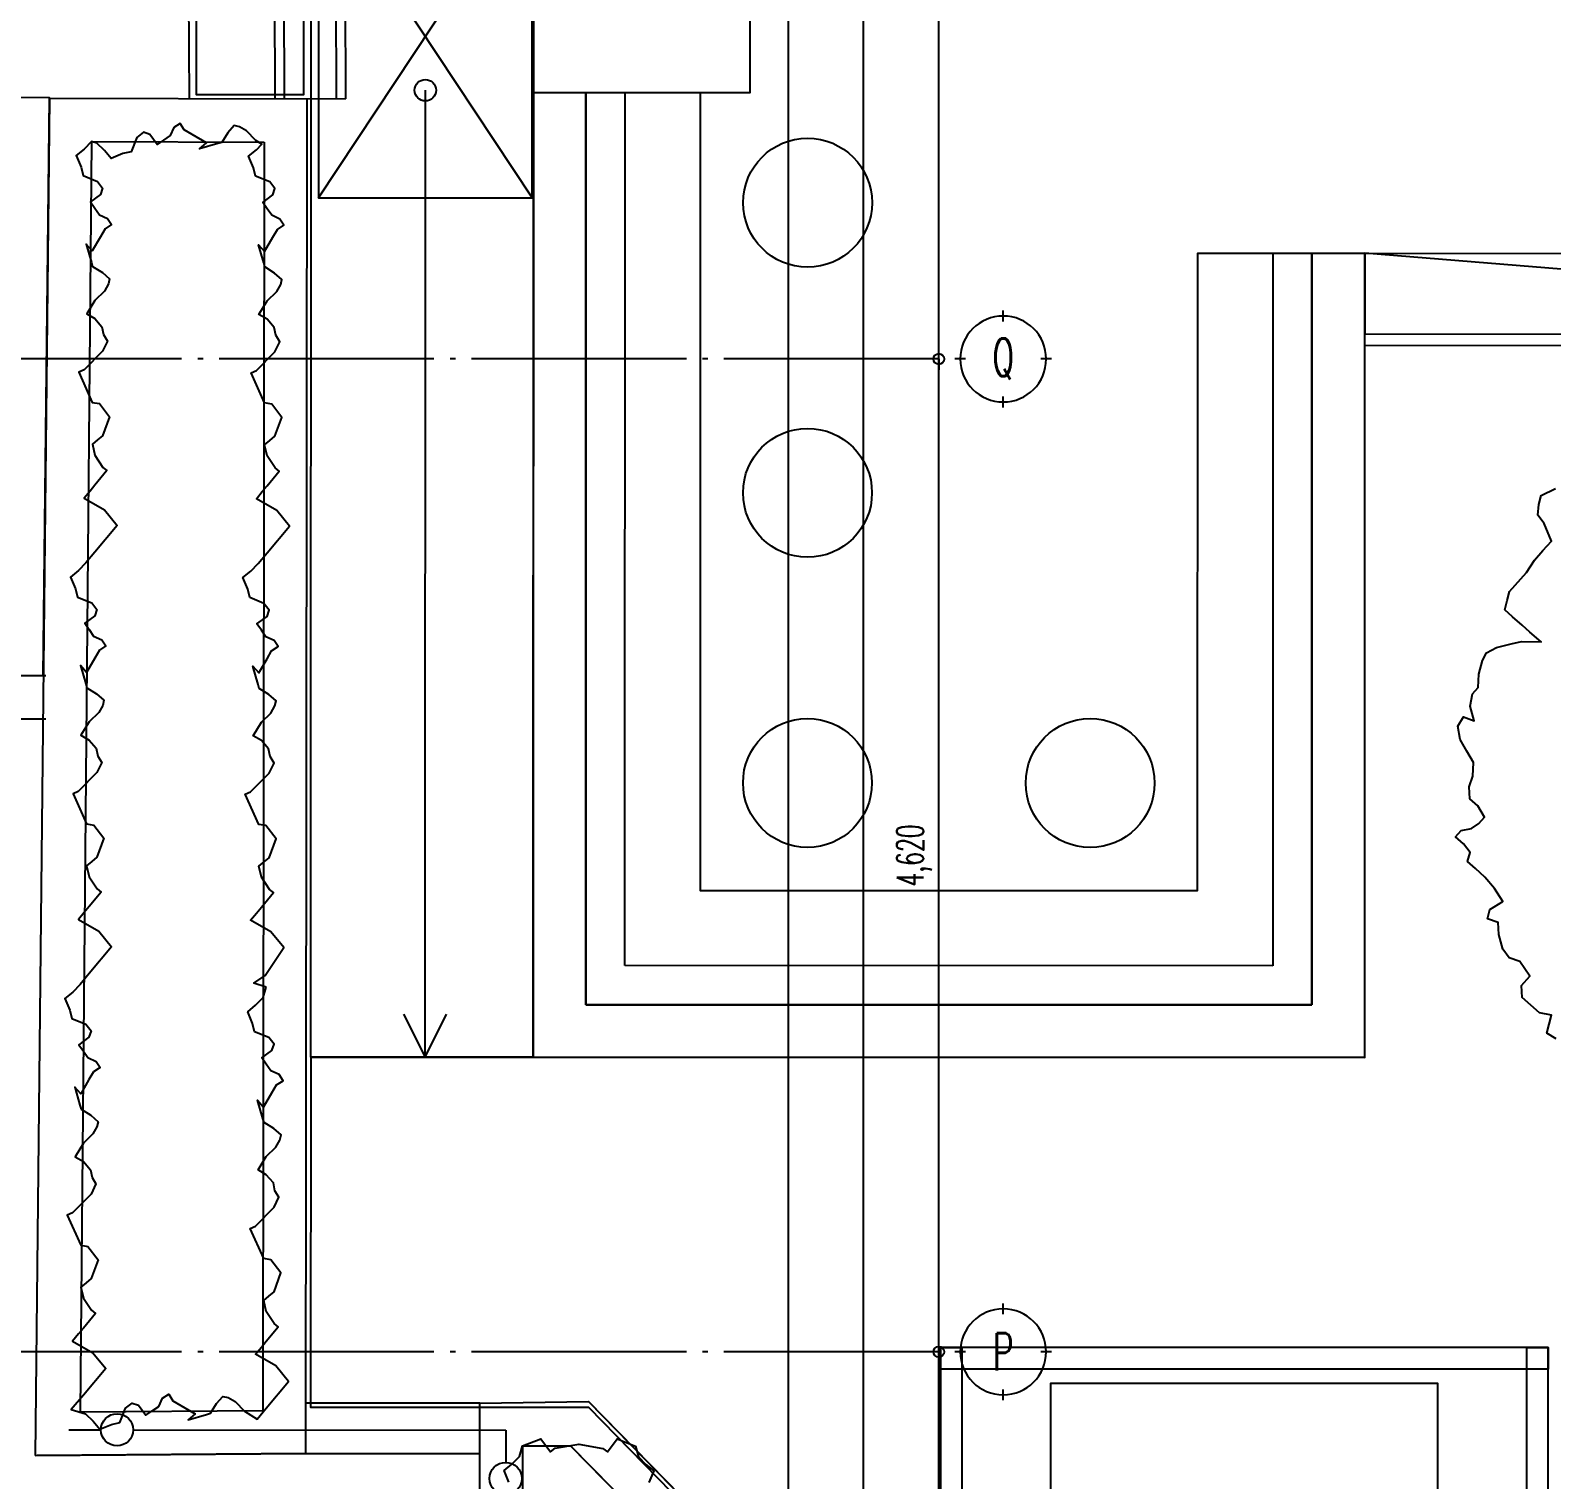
# Model space of a CAD drawing. Header units: millimetres. Extents: x -67913 to 128525, y -54442 to 63422.
# Drawn here: x 33471 to 40553, y 27556 to 34299 of the extents above; entities that cross this region are included whole.
import ezdxf
from ezdxf import colors
from ezdxf.entities.mleader import LeaderData, LeaderLine
from ezdxf.enums import TextEntityAlignment as Align
from ezdxf.math import Vec2, Vec3

# ---------------------------------------------------------------- set-up
doc = ezdxf.new("R2010")
doc.units = ezdxf.units.MM
doc.header["$LTSCALE"] = 500
doc.header["$PDMODE"] = 35
doc.linetypes.add('AXIS', pattern=[2.35, 2, -0.15, 0.05, -0.15])
doc.layers.get('0').update_dxf_attribs({"plot": 0})
for name, color, linetype in [('020KijnSn', 1, 'AXIS'), ('030KijnSp', 8, 'Continuous'), ('040KijunF', 7, 'Continuous'), ('090Gaikou', 5, 'Continuous'), ('292Kigo', 8, 'Continuous')]:
    doc.layers.add(name, color=color, linetype=linetype)
doc.layers.add('HOJO', color=211, linetype='Continuous', plot=False)
doc.styles.add('Dim', font='simplex.shx', dxfattribs={"width": 0.6, "bigfont": 'extfont2.shx'})
doc.styles.get("Standard").update_dxf_attribs({"font": 'simplex.shx', "width": 0.7, "bigfont": 'extfont2.shx'})
doc.dimstyles.new('PRO1-50', dxfattribs={"dimscale": 50, "dimtxt": 2.5, "dimasz": 1, "dimexe": 0.5, "dimexo": 0.5, "dimgap": 0.8, "dimtad": 1, "dimdec": 3, "dimdsep": 46, "dimlunit": 6, "dimtxsty": 'Dim', "dimblk": 'ORIGIN', "dimcen": 0, "dimadec": 3, "dimazin": 2, "dimtfac": 1, "dimtdec": 3, "dimtix": 1, "dimtmove": 2, "dimatfit": 3, "dimldrblk": 'ORIGIN', "dimfxl": 0, "dimarcsym": 0})

# ---------------------------------------------------------------- blocks, each defined once
blk = doc.blocks.new('通り芯記号')
at = {"layer": '040KijunF'}
for p, q in [((0, 3.5), (0, 4.5)), ((-4.5, 0), (-3.5, 0)), ((3.5, 0), (4.5, 0)), ((0, -4.5), (0, -3.5))]:
    blk.add_line(p, q, dxfattribs=at)
blk.add_circle((0, 0), 4, dxfattribs=at)
at = {"layer": '040KijunF', "width": 0.6}
blk.add_attdef('通り芯符号', text='', height=3.5, dxfattribs=at).set_placement((0, 0), align=Align.MIDDLE)
blk = doc.blocks.new('_Origin')
at = {"color": 0, "linetype": 'ByBlock', "lineweight": -2}
blk.add_line((0, 0), (-1, 0), dxfattribs=at)
blk.add_circle((0, 0), 0.5, dxfattribs=at)
blk = doc.blocks.new('*D134')
at = {"layer": '030KijnSp', "color": 0, "lineweight": -2, "transparency": 16777216}
blk.add_line((37700, 22700), (37700, 28100), dxfattribs=at)
at = {"layer": 'Defpoints', "color": 0, "transparency": 16777216}
for p in [(37700, 28150), (37700, 28150), (37700, 22650)]:
    blk.add_point(p, dxfattribs=at)
at = {"layer": '030KijnSp', "color": 0, "lineweight": -2, "transparency": 16777216, "xscale": 50, "yscale": 50, "zscale": 50}
for p, rotation in [((37700, 28150), 90), ((37700, 22650), 270)]:
    blk.add_blockref('_Origin', p, dxfattribs=dict(at, rotation=rotation))
at = {"layer": '030KijnSp', "color": 0, "transparency": 16777216, "insert": (37585.6, 25400), "char_height": 125, "attachment_point": 5, "rotation": 90, "style": 'Dim'}
blk.add_mtext('5,500', dxfattribs=at)
blk = doc.blocks.new('*D135')
at = {"layer": '030KijnSp', "color": 0, "lineweight": -2, "transparency": 16777216}
blk.add_line((37700, 28200), (37700, 32720), dxfattribs=at)
at = {"layer": 'Defpoints', "color": 0, "transparency": 16777216}
for p in [(37700, 32770), (37700, 32770), (37700, 28150)]:
    blk.add_point(p, dxfattribs=at)
at = {"layer": '030KijnSp', "color": 0, "lineweight": -2, "transparency": 16777216, "xscale": 50, "yscale": 50, "zscale": 50}
for p, rotation in [((37700, 32770), 90), ((37700, 28150), 270)]:
    blk.add_blockref('_Origin', p, dxfattribs=dict(at, rotation=rotation))
at = {"layer": '030KijnSp', "color": 0, "transparency": 16777216, "insert": (37585.6, 30460), "char_height": 125, "attachment_point": 5, "rotation": 90, "style": 'Dim'}
blk.add_mtext('4,620', dxfattribs=at)
blk = doc.blocks.new('建具記号')
at = {"color": 0, "linetype": 'ByBlock', "lineweight": -2, "transparency": 16777216}
for p, q in [((-5.29, 1.5), (5.29, 1.5)), ((-5.29, -1.5), (5.29, -1.5))]:
    blk.add_line(p, q, dxfattribs=at)
at = {"color": 7, "linetype": 'ByBlock', "lineweight": -2, "transparency": 16777216}
blk.add_circle((0, 0), 5.5, dxfattribs=at)
at = {"color": 0, "linetype": 'ByBlock', "lineweight": -2, "transparency": 16777216, "width": 0.6}
for tag, height, p in [('建具寸法・高さH', 1.9, (0, 3.5)), ('建具番号', 2, (0, 0)), ('基準高さから建具下枠の上端までの高さ', 1.9, (0, -3.5)), ('特記事項（電気錠等）', 1.9, (0, -7))]:
    blk.add_attdef(tag, text='', height=height, dxfattribs=at).set_placement(p, align=Align.MIDDLE)

msp = doc.modelspace()

# ---------------------------------------------------------------- linework, layer by layer
at = {"layer": '020KijnSn'}
for p, q in [((37700, 32770), (-4700, 32770)), ((37700, 28150), (-4700, 28150))]:
    msp.add_line(p, q, dxfattribs=at)
at = {"layer": '090Gaikou'}
for p, q in [((34198.8714, 36934.6155), (34209.8446, 33980.7801)), ((34884.5555, 36751.7585), (34894.8501, 33980.54)), ((34939.8498, 33980.7071), (34929.5552, 36751.9256)), ((34599.5574, 36750.6998), (34609.8521, 33979.4812)), ((34654.8518, 33979.6484), (34644.5571, 36750.8669)), ((34812.2742, 33520.7091), (35807.6048, 35020.4897)), ((34812.6049, 35020.7091), (35807.2741, 33520.4897)), ((35308.8923, 29520.5995), (35309.8844, 34020.5994)), ((36056.4463, 29765.4347), (36057.6048, 34010.4346)), ((36057.6048, 34010.4346), (36056.4463, 29765.4347)), ((36238.4715, 29947.3797), (36239.5899, 34010.3945)), ((36238.4715, 29947.3797), (36239.5899, 34010.3945)), ((33559.5062, 33982.8919), (33492.8728, 27667.0742)), ((34759.835, 33978.9941), (33559.5062, 33982.8919)), ((34759.835, 33978.9941), (33559.5062, 33982.8919)), ((34753.5735, 27677.5989), (34759.835, 33978.9941)), ((34753.5735, 27677.5989), (34759.835, 33978.9941)), ((34939.8498, 33980.7071), (34759.835, 33978.9941)), ((33705.1644, 27868.8535), (33757.7305, 33782.2472)), ((33757.7305, 33782.2472), (34559.637, 33779.6431)), ((34559.637, 33779.6431), (34553.7705, 27875.9379)), ((39255.2322, 33262.2296), (39254.5012, 29946.7148)), ((39255.2322, 33262.2296), (39254.5012, 29946.7148)), ((39437.2173, 33262.1895), (39436.4462, 29764.6895)), ((39436.4462, 29764.6895), (39437.2173, 33262.1895)), ((33542.7978, 31295.2773), (27916.309, 31306.3642)), ((27915.915, 31106.3647), (33542.4037, 31095.2775)), ((39254.5012, 29946.7148), (36238.4715, 29947.3797)), ((39254.5012, 29946.7148), (36238.4715, 29947.3797)), ((39436.4462, 29764.6895), (36056.4463, 29765.4347)), ((36056.4463, 29765.4347), (39436.4462, 29764.6895)), ((35564.0488, 27910.7556), (34753.7881, 27911.4983)), ((35564.0488, 27910.7556), (34753.7881, 27911.4983)), ((35553.0347, 15890.5454), (35564.0488, 27910.7556)), ((35553.0347, 15890.5454), (35564.0488, 27910.7556)), ((35564.0488, 27910.7556), (36069.9285, 27918.7378)), ((36069.9285, 27918.7378), (37426.7766, 26531.6383)), ((34553.7705, 27875.9379), (33705.1644, 27868.8535)), ((33649.59, 27787.4334), (33799.59, 27787.308)), ((33649.59, 27787.4334), (33799.59, 27787.308)), ((33949.59, 27787.1829), (35684.0175, 27785.7348)), ((35684.0175, 27785.7348), (35683.8495, 27635.7349)), ((35753.0348, 15890.5013), (35763.8667, 27711.9451)), ((35763.8667, 27711.9451), (35984.9025, 27713.2647)), ((35763.8667, 27711.9451), (35984.9025, 27713.2647)), ((35984.9025, 27713.2647), (37226.7759, 26449.8041)), ((33492.8728, 27667.0742), (34753.5735, 27677.5989)), ((34753.5735, 27677.5989), (33502.1446, 27667.1516)), ((34753.5735, 27677.5989), (35563.8345, 27676.8565))]:
    msp.add_line(p, q, dxfattribs=at)
for points in [[(34243.835, 35000.8036), (34243.6145, 34000.8036), (34743.6145, 34000.6934), (34743.835, 35000.6933)], [(34777.6049, 35020.7168), (34777.6049, 35020.7168), (35812.6048, 35020.4886), (35811.3923, 29520.4887), (34776.3923, 29520.7169), (34777.6049, 35020.7168)], [(34812.6049, 35020.7091), (34812.2742, 33520.7091), (35807.2741, 33520.4897), (35807.6048, 35020.4897)], [(35812.6048, 35020.4886), (35812.6048, 34010.4886), (36822.6048, 34010.4886), (36822.6048, 35020.4886)], [(36589.2741, 33520.3173), (36589.2741, 33520.3173), (36588.5635, 30297.3174), (38904.5635, 30296.8068), (38905.2173, 33262.3067), (39682.2173, 33262.1354), (39681.3922, 29519.6355), (35811.3923, 29520.4887), (35812.6048, 34010.5743), (36589.6048, 34010.403)], [(32782.4973, 33986.1527), (32762.3218, 32073.8167), (28696.8407, 32081.8277), (28705.4834, 33983.8355), (27928.4912, 33987.3074), (27916.5114, 31306.3638), (33531.1515, 31295.3003), (33559.5388, 33985.9853), (32782.4973, 33986.1527)], [(38925.1083, -4482.6984), (38925.1083, -4482.6984), (38925.3563, -3357.6984), (39300.3563, -3357.7811), (39300.191, -4107.7811), (44300.1909, -4108.8834), (44308.3471, 32886.1157), (39683.4298, 33262.1353), (39683.3472, 32887.1353), (39683.4298, 33262.1353), (44683.4297, 33261.033), (44675.1082, -4483.9661), (38925.1083, -4482.6984), (38925.1083, -4482.6984)], [(37706.0814, 22610.071), (40536.0813, 22609.4471), (40537.3071, 28169.4469), (37707.3072, 28170.0709)], [(37707.3072, 28170.0709), (37807.3072, 28170.0488), (37807.2851, 28070.0488), (37707.2851, 28070.0709)], [(40437.3071, 28169.469), (40537.3071, 28169.4469), (40537.285, 28069.4469), (40437.285, 28069.469)], [(37806.7053, 25440.0489), (40436.7052, 25439.469), (40437.285, 28069.469), (37807.2851, 28070.0488)], [(40021.9952, 27504.7589), (38221.9952, 27504.7589), (38221.9952, 28004.7589), (40021.9952, 28004.7589), (40021.9952, 27504.7589)], [(35753.0348, 15890.5013), (35763.8667, 27711.9451), (35984.9025, 27713.2647), (36278.455, 27414.6094), (36274.7363, 23356.3223), (36274.7363, 23356.3223), (36268.4158, 16458.667), (36269.4056, 15890.0267), (36269.4056, 15890.0267)]]:
    msp.add_lwpolyline(points, close=True, dxfattribs=at)
for points in [[(34569.3279, 29847.4243), (34511.2415, 29865.0627), (34564.0395, 29901.8812), (34650.4064, 30031.6947), (34591.263, 30104.345), (34496.5085, 30158.5781), (34524.0293, 30191.9618), (34546.5387, 30219.2664), (34602.3694, 30286.9908), (34583.8868, 30301.7682), (34546.5387, 30358.412), (34534.9954, 30409.4271), (34559.2421, 30429.8313), (34582.6536, 30449.5325), (34614.6936, 30536.9602), (34567.8706, 30598.5279), (34534.673, 30604.3496), (34471.7161, 30744.3493), (34496.3608, 30755.4318), (34582.6153, 30842.8595), (34605.3199, 30889.5411), (34586.8128, 30919.8772), (34579.6013, 30955.8978), (34546.5387, 30994.3167), (34508.6812, 31016.4819), (34546.5387, 31079.2824), (34591.0485, 31122.3592), (34609.7609, 31155.3333), (34615.18, 31179.4489), (34581.3783, 31209.0261), (34536.2262, 31237.316), (34530.8595, 31255.8183), (34506.2148, 31340.784), (34534.0987, 31308.933), (34572.7536, 31375.2627), (34594.2602, 31412.1668), (34624.5056, 31431.9046), (34606.023, 31460.2265), (34567.718, 31477.8776), (34546.5387, 31508.2496), (34525.9306, 31537.8025), (34572.7536, 31572.2812), (34582.6115, 31601.834), (34558.5313, 31632.8525), (34492.2115, 31659.7389), (34482.9551, 31698.4735), (34460.0054, 31752.7607), (34497.1139, 31782.6523), (34531.6791, 31818.5766), (34573.284, 31868.3931), (34677.1517, 31992.7613), (34618.0083, 32065.4116), (34523.2538, 32119.6447), (34550.7746, 32153.0284), (34573.284, 32180.3329), (34629.1147, 32248.0574), (34610.6321, 32262.8348), (34573.284, 32319.4786), (34561.7407, 32370.4937), (34585.9874, 32390.8978), (34609.3989, 32410.5991), (34641.4389, 32498.0268), (34594.6159, 32559.5945), (34561.4183, 32565.4162), (34498.4613, 32705.4158), (34523.1061, 32716.4984), (34609.3606, 32803.926), (34632.0652, 32850.6076), (34613.5581, 32880.9437), (34606.3466, 32916.9644), (34573.284, 32955.3833), (34535.4265, 32977.5484), (34573.284, 33040.349), (34617.7938, 33083.4258), (34636.5062, 33116.3999), (34641.9253, 33140.5155), (34608.1236, 33170.0927), (34562.9715, 33198.3826), (34557.6048, 33216.8849), (34532.9601, 33301.8506), (34560.8439, 33269.9996), (34599.4989, 33336.3292), (34621.0055, 33373.2333), (34651.2509, 33392.9711), (34632.7683, 33421.293), (34594.4633, 33438.9442), (34573.284, 33469.3162), (34552.6759, 33498.8691), (34599.4989, 33533.3477), (34609.3568, 33562.9006), (34585.2766, 33593.9191), (34518.9568, 33620.8055), (34509.7004, 33659.5401), (34486.7507, 33713.8273), (34523.8592, 33743.7188), (34548.9304, 33769.7758), (34520.3001, 33787.1635), (34477.3701, 33831.8148), (34444.4577, 33850.6356), (34420.3601, 33856.1341), (34390.6718, 33822.4299), (34362.2335, 33777.3712), (34343.7136, 33772.0654), (34258.6672, 33747.7005), (34290.6099, 33775.4793), (34224.4077, 33814.3524), (34187.5746, 33835.9803), (34167.9365, 33866.2904), (34139.5539, 33847.9012), (34121.7768, 33809.6545), (34091.3352, 33788.5752), (34061.7147, 33768.0645), (34027.3903, 33815.0008), (33997.87, 33824.9558), (33966.7725, 33800.9779), (33939.668, 33734.7469), (33900.9031, 33725.6181), (33846.5407, 33702.8472), (33816.7714, 33740.0538), (33780.961, 33774.7371), (33756.5179, 33782.2473), (33721.9527, 33746.323), (33684.8443, 33716.4314), (33707.7939, 33662.1442), (33717.0503, 33623.4096), (33783.3701, 33596.5232), (33807.4503, 33565.5048), (33797.5924, 33535.9519), (33750.7694, 33501.4732), (33771.3775, 33471.9204), (33792.5568, 33441.5484), (33830.8618, 33423.8972), (33849.3444, 33395.5753), (33819.099, 33375.8375), (33797.5924, 33338.9334), (33758.9375, 33272.6037), (33731.0536, 33304.4547), (33755.6983, 33219.4891), (33761.065, 33200.9867), (33806.2171, 33172.6969), (33840.0188, 33143.1196), (33834.5997, 33119.004), (33815.8873, 33086.0299), (33771.3775, 33042.9531), (33733.52, 32980.1526), (33771.3775, 32957.9875), (33804.4401, 32919.5686), (33811.6516, 32883.5479), (33830.1588, 32853.2118), (33807.4541, 32806.5302), (33721.1996, 32719.1026), (33696.5549, 32708.02), (33759.5118, 32568.0203), (33792.7094, 32562.1986), (33839.5324, 32500.6309), (33807.4924, 32413.2033), (33784.0809, 32393.502), (33759.8342, 32373.0979), (33771.3775, 32322.0827), (33808.7256, 32265.4389), (33827.2082, 32250.6616), (33771.3775, 32182.9371), (33748.8681, 32155.6325), (33721.3473, 32122.2488), (33816.1018, 32068.0157), (33875.2452, 31995.3655), (33771.3775, 31870.9972), (33729.7726, 31821.1808), (33695.2074, 31785.2564), (33658.099, 31755.3648), (33681.0486, 31701.0776), (33690.305, 31662.3431), (33756.6248, 31635.4566), (33780.705, 31604.4382), (33770.8471, 31574.8853), (33724.0241, 31540.4066), (33744.6322, 31510.8538), (33765.8115, 31480.4818), (33804.1165, 31462.8306), (33822.5991, 31434.5087), (33792.3537, 31414.7709), (33770.8471, 31377.8668), (33732.1922, 31311.5371), (33704.3083, 31343.3881), (33728.953, 31258.4225), (33734.3197, 31239.9201), (33779.4718, 31211.6303), (33813.2735, 31182.053), (33807.8544, 31157.9375), (33789.142, 31124.9633), (33744.6322, 31081.8866), (33706.7747, 31019.086), (33744.6322, 30996.9209), (33777.6948, 30958.502), (33784.9063, 30922.4813), (33803.4135, 30892.1452), (33780.7088, 30845.4636), (33694.4543, 30758.036), (33669.8096, 30746.9534), (33732.7665, 30606.9538), (33765.9641, 30601.132), (33812.7872, 30539.5643), (33780.7471, 30452.1367), (33757.3356, 30432.4354), (33733.0889, 30412.0313), (33744.6322, 30361.0161), (33781.9803, 30304.3723), (33800.4629, 30289.595), (33744.6322, 30221.8705), (33722.1229, 30194.5659), (33694.602, 30161.1823), (33789.3565, 30106.9491), (33848.5, 30034.2989), (33744.6322, 29909.9306), (33703.0273, 29860.1142), (33668.4621, 29824.1898), (33631.3537, 29794.2983), (33654.3034, 29740.011), (33663.5597, 29701.2765), (33729.8796, 29674.3901), (33753.9597, 29643.3716), (33744.1018, 29613.8187), (33697.2788, 29579.3401), (33717.8869, 29549.7872), (33739.0662, 29519.4152), (33777.3712, 29501.764), (33795.8538, 29473.4421), (33765.6084, 29453.7043), (33744.1018, 29416.8002), (33705.4469, 29350.4705), (33677.563, 29382.3216), (33702.2077, 29297.3559), (33707.5744, 29278.8535), (33752.7265, 29250.5637), (33786.5282, 29220.9865), (33781.1091, 29196.8709), (33762.3967, 29163.8968), (33717.8869, 29120.82), (33680.0294, 29058.0194), (33717.8869, 29035.8543), (33750.9495, 28997.4354), (33758.161, 28961.4147), (33776.6682, 28931.0786), (33753.9635, 28884.397), (33667.709, 28796.9694), (33643.0643, 28785.8868), (33706.0212, 28645.8872), (33739.2188, 28640.0654), (33786.0419, 28578.4977), (33754.0018, 28491.0701), (33730.5903, 28471.3688), (33706.3436, 28450.9647), (33717.8869, 28399.9495), (33755.235, 28343.3058), (33773.7176, 28328.5284), (33717.8869, 28260.8039), (33695.3776, 28233.4994), (33667.8567, 28200.1157), (33762.6112, 28145.8826), (33821.7547, 28073.2323), (33717.8869, 27948.864), (33661.865, 27881.7851), (33728.3949, 27861.3434), (33764.2053, 27826.6602), (33793.9746, 27789.4535), (33848.3371, 27812.2244), (33887.1019, 27821.3532), (33914.2064, 27887.5842), (33945.304, 27911.5622), (33974.8242, 27901.6071), (34009.1486, 27854.6708), (34038.7691, 27875.1816), (34069.2107, 27896.2608), (34086.9878, 27934.5075), (34115.3704, 27952.8968), (34135.0086, 27922.5866), (34171.8417, 27900.9587), (34238.0438, 27862.0856), (34206.1012, 27834.3068), (34291.1475, 27858.6717), (34309.6674, 27863.9775), (34338.1057, 27909.0362), (34367.794, 27942.7404), (34391.8916, 27937.2419), (34424.804, 27918.4212), (34467.734, 27873.7698), (34527.676, 27837.366), (34569.3279, 27887.2389), (34673.1957, 28011.6071), (34614.0522, 28084.2574), (34519.2977, 28138.4905), (34546.8186, 28171.8742), (34569.3279, 28199.1788), (34625.1586, 28266.9032), (34606.676, 28281.6806), (34569.3279, 28338.3244), (34557.7846, 28389.3395), (34582.0313, 28409.7437), (34605.4429, 28429.4449), (34637.4829, 28516.8726), (34590.6599, 28578.4403), (34557.4622, 28584.262), (34494.5053, 28724.2617), (34519.15, 28735.3442), (34605.4046, 28822.7718), (34628.1092, 28869.4535), (34609.602, 28899.7896), (34602.3905, 28935.8102), (34569.3279, 28974.2291), (34531.4704, 28996.3943), (34569.3279, 29059.1948), (34613.8378, 29102.2716), (34632.5501, 29135.2457), (34637.9693, 29159.3613), (34604.1675, 29188.9385), (34559.0155, 29217.2284), (34553.6488, 29235.7307), (34529.0041, 29320.6964), (34556.8879, 29288.8454), (34595.5428, 29355.175), (34617.0494, 29392.0791), (34647.2948, 29411.817), (34628.8122, 29440.1388), (34590.5072, 29457.79), (34569.3279, 29488.162), (34548.7198, 29517.7149), (34595.5428, 29552.1936), (34605.4007, 29581.7464), (34581.3206, 29612.7649), (34515.0007, 29639.6513), (34505.7444, 29678.3859), (34482.7947, 29732.6731), (34519.9032, 29762.5647), (34554.4684, 29798.489), (34569.3279, 29847.4243)], [(42431.0873, 22636.5293), (37556.0849, 22637.6041), (37557.0775, 27140.104), (36457.0801, 27140.3465), (36457.1584, 27495.5126), (36070.8522, 27890.4316), (34777.2455, 27890.7168), (34777.6049, 29520.7168), (34777.6049, 29520.7168), (34777.6049, 29520.7168), (34777.6049, 29520.7168), (34777.6049, 29520.7168), (39682.6047, 29519.6354), (39683.3472, 32887.1353), (44308.3471, 32886.1157)], [(39355.3563, -3357.7932), (39355.2031, -4052.7932), (44245.203, -4053.8713), (44253.3349, 32831.1278), (39683.335, 32832.1353)], [(40573.2606, 29607.0719), (40529.9897, 29632.2616), (40541.3486, 29674.7157), (40552.7036, 29717.1385), (40496.417, 29727.6516), (40415.5506, 29799.2951), (40412.2019, 29854.7446), (40451.2777, 29898.8507), (40405.4824, 29965.6503), (40355.7186, 29983.5112), (40325.4759, 30023.4357), (40307.409, 30091.9075), (40304.0503, 30147.3506), (40254.2779, 30165.2214), (40265.6254, 30207.6357), (40325.9214, 30246.0878), (40287.4869, 30306.3792), (40242.5477, 30359.3066), (40198.4368, 30398.3866), (40161.6838, 30430.948), (40173.0523, 30473.3762), (40142.7838, 30513.2887), (40106.0308, 30545.8501), (40132.081, 30575.2537), (40180.1828, 30585.1228), (40213.5946, 30608.0218), (40239.6447, 30637.4254), (40208.5629, 30691.1874), (40171.799, 30723.7584), (40168.4417, 30779.2177), (40186.3118, 30828.9821), (40189.4542, 30891.8097), (40158.3822, 30945.5803), (40127.3215, 30999.3562), (40116.6113, 31061.3276), (40141.8208, 31104.5744), (40191.5751, 31086.7198), (40173.5276, 31155.1917), (40184.067, 31211.4833), (40210.1257, 31240.8967), (40213.2518, 31303.7083), (40230.2781, 31367.3317), (40248.9826, 31403.2606), (40296.2504, 31426.9974), (40364.7346, 31445.0491), (40412.8366, 31454.9159), (40503.3517, 31453.4341), (40451.9048, 31499.0135), (40415.1396, 31531.5856), (40371.0457, 31570.6505), (40334.2744, 31603.228), (40345.6049, 31645.6182), (40356.9708, 31688.0509), (40409.0797, 31746.8679), (40435.1396, 31776.2825), (40473.3778, 31834.2572), (40512.4298, 31878.3365), (40551.5142, 31922.4523), (40518.757, 32003.9758), (40488.511, 32043.8598), (40492.4939, 32092.7901), (40503.8584, 32135.2457), (40571.4943, 32167.1538)], [(35208.8923, 29720.5995), (35308.8923, 29520.5995), (35408.8923, 29720.5995)], [(35553.0347, 15890.5454), (35564.0488, 27910.7556), (36069.9285, 27918.7378), (37426.7766, 26531.6383), (37427.5205, 24246.7431), (36474.6615, 23274.5759), (36468.4159, 16458.4838)], [(35699.0706, 27542.9067), (35676.1209, 27597.1939), (35713.2294, 27627.0855), (35747.7946, 27663.0099), (35762.6542, 27711.9452), (35847.9041, 27745.7864), (35892.6973, 27685.103), (35914.8184, 27701.4317), (36023.6258, 27720.1264), (36135.34, 27700.7214), (36157.4311, 27684.3522), (36202.3355, 27744.9534), (36287.5233, 27710.956), (36302.2931, 27661.9935), (36336.7924, 27626.0059), (36373.846, 27596.0464), (36350.7969, 27541.8013)]]:
    msp.add_lwpolyline(points, dxfattribs=at)
for centre, radius in [((35310.1049, 34020.5994), 50), ((37089.3352, 33497.2071), 300), ((37089.0045, 32147.2071), 300), ((37088.6738, 30797.2072), 300), ((38404.6737, 30796.917), 300), ((33874.59, 27787.2454), 75), ((33874.59, 27787.2454), 75), ((35683.7655, 27560.7349), 75)]:
    msp.add_circle(centre, radius, dxfattribs=at)
at = {"layer": 'HOJO'}
for points in [[(-4700, -23200), (37700, -23200), (37700, 37470), (-4700, 37470)], [(-4350, -22850), (37350, -22850), (37350, 37120), (-4350, 37120)], [(-4000, -22500), (37000, -22500), (37000, 36770), (-4000, 36770)]]:
    msp.add_lwpolyline(points, close=True, dxfattribs=at)

# ---------------------------------------------------------------- block references
at = {"layer": '040KijunF'}
ref = msp.add_blockref('通り芯記号', (38000, 32770), dxfattribs=dict(at, xscale=-50, yscale=50, zscale=50))
ref.add_attrib('通り芯符号', 'Q', dxfattribs={"height": 175, "width": 0.6}).set_placement((38000, 32770), align=Align.MIDDLE)
ref = msp.add_blockref('通り芯記号', (38000, 28150), dxfattribs=dict(at, xscale=-50, yscale=50, zscale=50))
ref.add_attrib('通り芯符号', 'P', dxfattribs={"height": 175, "width": 0.6}).set_placement((38000, 28150), align=Align.MIDDLE)

# ---------------------------------------------------------------- dimensions: what is measured, and where the dimension line sits
at = {"layer": '030KijnSp'}
for base, p1, p2, picture, middle in [((37700, 32770), (37700, 28150), (37700, 32770), '*D135', (37585.5952, 30460)), ((37700, 28150), (37700, 22650), (37700, 28150), '*D134', (37585.5952, 25400))]:
    dim = msp.add_linear_dim(base=base, p1=p1, p2=p2, angle=90, dimstyle='PRO1-50', dxfattribs=at)
    dim.commit()
    dim.dimension.update_dxf_attribs({"geometry": picture, "text_midpoint": middle})

# ---------------------------------------------------------------- leaders
at = {"layer": '292Kigo'}
ml = msp.add_multileader_block('Standard', dxfattribs=at)
ml.set_content('建具記号', color=256, scale=50)
ml.set_attribute('建具寸法・高さH', '2,150', width=0)
ml.set_attribute('建具番号', '既ALD-1', width=0)
ml.set_attribute('基準高さから建具下枠の上端までの高さ', '±0', width=0)
ml.set_attribute('特記事項（電気錠等）', '', width=0)
ml.set_leader_properties()
ml.build(insert=Vec2(0, 0))
ml.multileader.update_dxf_attribs({"has_dogleg": 0, "dogleg_length": 2, "arrow_head_size": 100, "block_connection_type": 1})
ctx = ml.context
ctx.base_point, ctx.char_height, ctx.arrow_head_size, ctx.landing_gap_size, ctx.plane_origin, ctx.plane_x_axis, ctx.plane_y_axis = Vec3(84209.6088, 29625), 125, 100, 100, Vec3(84209.6088, 26375), Vec3(0, 1), Vec3(-1, 0)
ctx.attachment_type = 1
notes = []
notes.append((ctx, [(0, (0, 0, 0), (0, 0), (1, 0), 1, [])]))
ctx.block.insert, ctx.block.rotation = Vec3(84209.6088, 29625), 1.570796327
for ctx, leaders in notes:
    for number, flags, end, landing, length, lines in leaders:
        leader = LeaderData()
        leader.index, (leader.has_last_leader_line, leader.has_dogleg_vector, leader.attachment_direction) = number, flags
        leader.last_leader_point, leader.dogleg_vector, leader.dogleg_length = Vec3(end), Vec3(landing), length
        for number, points, colour, breaks in lines:
            line = LeaderLine()
            line.index, line.vertices, line.color, line.breaks = number, Vec3.list(points), colors.encode_raw_color(colour), breaks
            leader.lines.append(line)
        ctx.leaders.append(leader)

doc.saveas('drawing.dxf')
